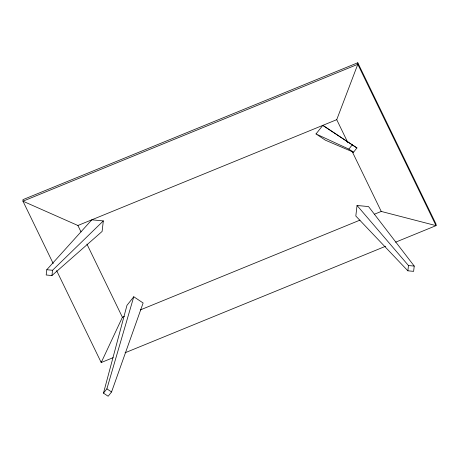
<?xml version="1.0" encoding="UTF-8"?>
<svg xmlns="http://www.w3.org/2000/svg" width="459" height="459" viewBox="0 0 459 459"><rect width="100%" height="100%" fill="white"/><g stroke="black" fill="none" stroke-linecap="round" stroke-linejoin="round"><path stroke-width="0.69" d="M46.795 269.72L46.181 274.993L51.936 275.543L102.105 231.451L103.327 220.905L91.817 219.809L46.795 269.72L52.544 270.271L103.327 220.905M51.936 275.543L52.544 270.271M357.039 205.483L355.817 216.028L407.867 270.81L413.622 271.355L414.23 266.082L368.543 206.579L357.039 205.483L408.481 265.537L414.23 266.082M407.867 270.81L408.481 265.537M103.476 393.134L126.965 305.344L133.776 296.761L143.128 302.98L111.56 391.952L108.152 396.243L103.476 393.134L106.884 388.842L133.776 296.761M347.939 142.778L336.734 119.673L357.802 64.3L357.785 62.757L22.95 199.648L22.967 201.197L53.21 263.546M124.395 316.44L122.404 317.255L101.215 362.535L56.635 270.615M316.01 133.948L322.82 125.364L356.936 147.947L353.533 152.239L325.362 140.173L316.01 133.948L348.857 149.123L353.533 152.239M348.857 149.123L352.26 144.832M395.606 242.174L436.05 225.639L357.802 64.3L22.967 201.197L77.904 225.495L336.734 119.673M140.322 309.928L359.999 220.113M374.601 214.146L381.24 211.433L436.05 225.639L436.033 224.095L357.785 62.757M113.149 357.653L101.215 362.535L101.204 361.503M125.083 352.776L385.658 246.242M356.936 147.947L322.82 125.364M106.884 388.842L111.56 391.952M351.984 151.114L381.24 211.433M77.904 225.495L81.019 231.91M86.929 244.102L122.404 317.255"/></g></svg>
